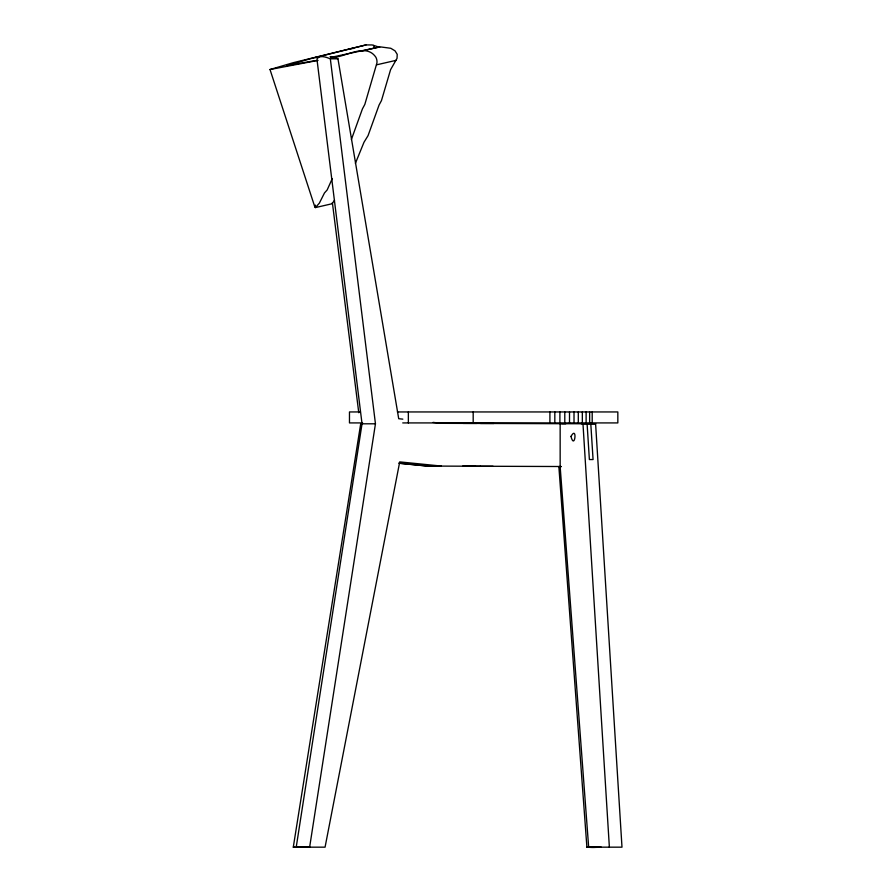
<?xml version="1.0" encoding="UTF-8"?>
<svg xmlns="http://www.w3.org/2000/svg" width="892" height="892" viewBox="0 0 892 892"><rect width="100%" height="100%" fill="white"/><g stroke="black" fill="none" stroke-linecap="round" stroke-linejoin="round"><path stroke-width="1.34" d="M475.525 466.193L462.714 466.226L480.32 466.26M493.053 466.293L480.32 466.293M362.041 423.8L296.222 847.166L298.396 846.809A20.092 3.167 8.6 0 1 303.882 846.742L309.635 847.166L375.454 423.8L330.33 58.816C326.305 57.255 320.239 54.735 316.905 58.816L362.041 423.8L375.454 423.8M399.806 463.361L427.056 466.059L441.295 466.059L399.716 461.889L325.067 847.166L293.29 847.166L360.702 423.789M334.522 200.243L332.058 203.755L315.422 207.58L315.344 205.093M351.403 139.475L362.431 108.891L364.817 104.442L376.926 62.975A8.195 6.456 70.5 0 0 375.867 57.233C365.553 42.147 345.092 57.735 331.389 57.579M355.395 163.347L364.003 142.241L368.05 135.651L379.067 105.055L381.453 100.618L390.584 69.676L397.04 58.348L397.219 54.356L395.033 50.844L390.774 48.279L380.193 46.863L330.843 57.389M332.214 178.734L327.163 189.963L324.476 192.951L319.325 203.198L315.422 207.58M315.333 57.601L317.742 56.687M314.932 207.267L270.008 69.52L293.29 62.674L365.988 44.923L372.198 44.946L379.747 47.332M293.29 847.166L294.505 846.898M365.988 44.923L309.925 58.839L286.644 65.696L315.433 60.589M361.505 51.089L378.141 47.254M376.502 64.848L396.048 60.355M318.065 60.411L270.008 69.52M349.341 48.748L353.488 48.436M601.286 847.166L596.993 847.344A19.735 1.416 -4.4 0 1 591.418 847.378L588.664 847.166L560.154 466.561L560.154 423.8M600.327 847.166L594.518 847.378A19.735 1.505 -4.1 0 1 589.043 847.344L586.903 847.166L558.86 466.561L560.99 466.739M330.33 58.816L337.957 58.816L398.713 418.716L402.838 419.151M360.301 411.948L349.474 411.948L349.474 422.92L362.587 422.92M397.419 411.948L617.833 411.948L617.833 422.92L402.727 422.92M561.603 423.711L565.784 423.722M581.316 423.8L595.6 423.8L621.992 847.166L586.903 847.166M463.249 423.399L476.663 423.41M480.465 423.455L493.878 423.466M439.589 423.321L595.6 423.8M427.056 466.059L561.124 466.516M304.44 847.021L305.911 847.166M398.769 463.138L427.87 466.059M433.055 422.395L441.295 423.276M337.957 58.816L333.53 56.876A20.07 14.618 90 0 0 330.107 56.687M373.558 45.403L374.417 48.023M332.37 202.595L358.774 412.74M590.794 423.8L593.068 459.547L589.378 459.547L587.092 423.8M582.978 423.8L609.37 847.166M592.199 411.948L592.199 422.92M589.634 411.948L589.634 422.92M586.122 411.948L586.122 422.92M582.342 411.948L582.342 422.92M578.295 411.948L578.295 422.92M574.013 411.948L574.013 422.92M569.509 411.948L569.509 422.92M564.792 411.948L564.792 422.92M559.897 411.948L559.897 422.92M554.824 411.948L554.824 422.92M549.907 411.948L549.907 422.92M473.184 411.948L473.184 422.92M408.358 411.948L408.358 422.92M570.98 436.433C574.771 450.973 577.648 424.67 570.98 436.433"/></g></svg>
